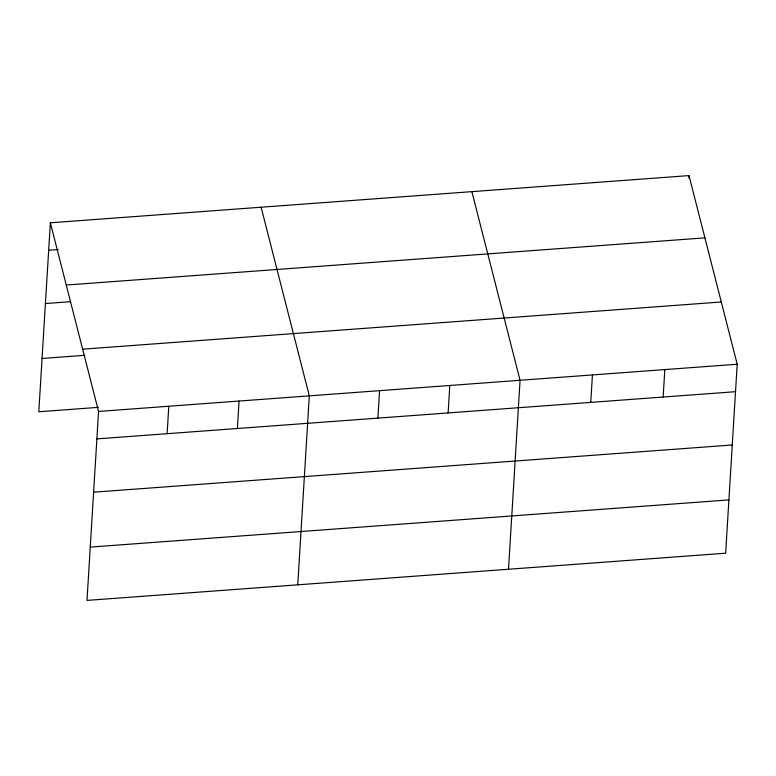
<?xml version="1.0" encoding="UTF-8"?>
<svg xmlns="http://www.w3.org/2000/svg" width="776" height="776" viewBox="0 0 776 776"><rect width="100%" height="100%" fill="white"/><g stroke="black" fill="none" stroke-linecap="round" stroke-linejoin="round"><path stroke-width="1.16" d="M50.353 222.799L98.552 411.435L86.999 600.401L725.647 553.201L737.2 364.235L689.001 175.599L50.353 222.799L38.8 411.765L98.339 407.361M167.121 433.697L168.799 406.246M237.378 428.507L239.056 401.056M297.751 584.823L309.304 395.857L261.114 207.221M377.883 418.118L379.561 390.667M448.13 412.929L449.808 385.478M508.503 569.254L520.056 380.288L471.866 191.643M590.759 402.395L592.437 374.934M663.14 397.04L664.819 369.589M688.855 177.985L689.001 175.599M48.675 250.25L58.2 249.542M66.261 285.044L704.909 237.854M45.415 303.552L70.422 301.699M82.644 349.181L721.292 301.99M42.059 358.464L84.923 355.292M98.552 411.435L737.2 364.235M96.874 438.886L735.522 391.696M93.615 492.188L732.263 444.988M90.258 547.099L728.907 499.909"/></g></svg>
